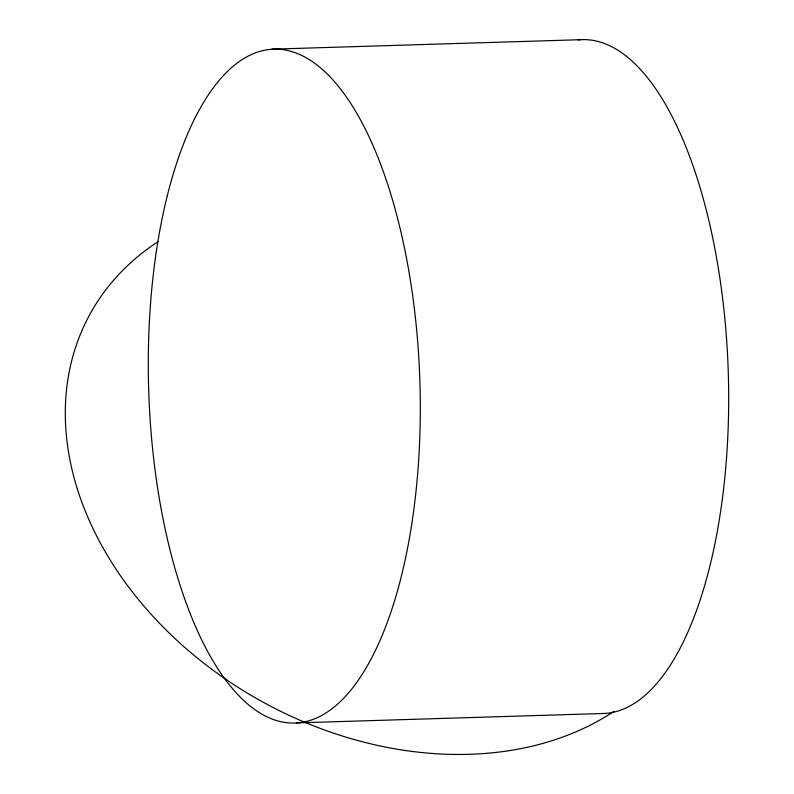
<?xml version="1.0" encoding="UTF-8"?>
<svg xmlns="http://www.w3.org/2000/svg" width="794" height="794" viewBox="0 0 794 794"><rect width="100%" height="100%" fill="white"/><g stroke="black" fill="none" stroke-linecap="round" stroke-linejoin="round"><path stroke-width="1.19" d="M271.995 49.168L580.464 39.7M296.4 722.907L604.859 713.439A337.122 135.675 88.2 0 0 728.009 364.922A337.122 135.675 88.2 0 0 578.161 39.899M614.02 711.335A337.122 255.966 29.1 0 1 160.785 624.62A337.122 255.966 29.1 0 1 158.145 241.644M167.316 195.642A337.122 135.675 88.2 0 0 282.416 722.024A337.122 135.675 88.2 0 0 402.856 240.443A337.122 135.675 88.2 0 0 167.316 195.642"/></g></svg>
